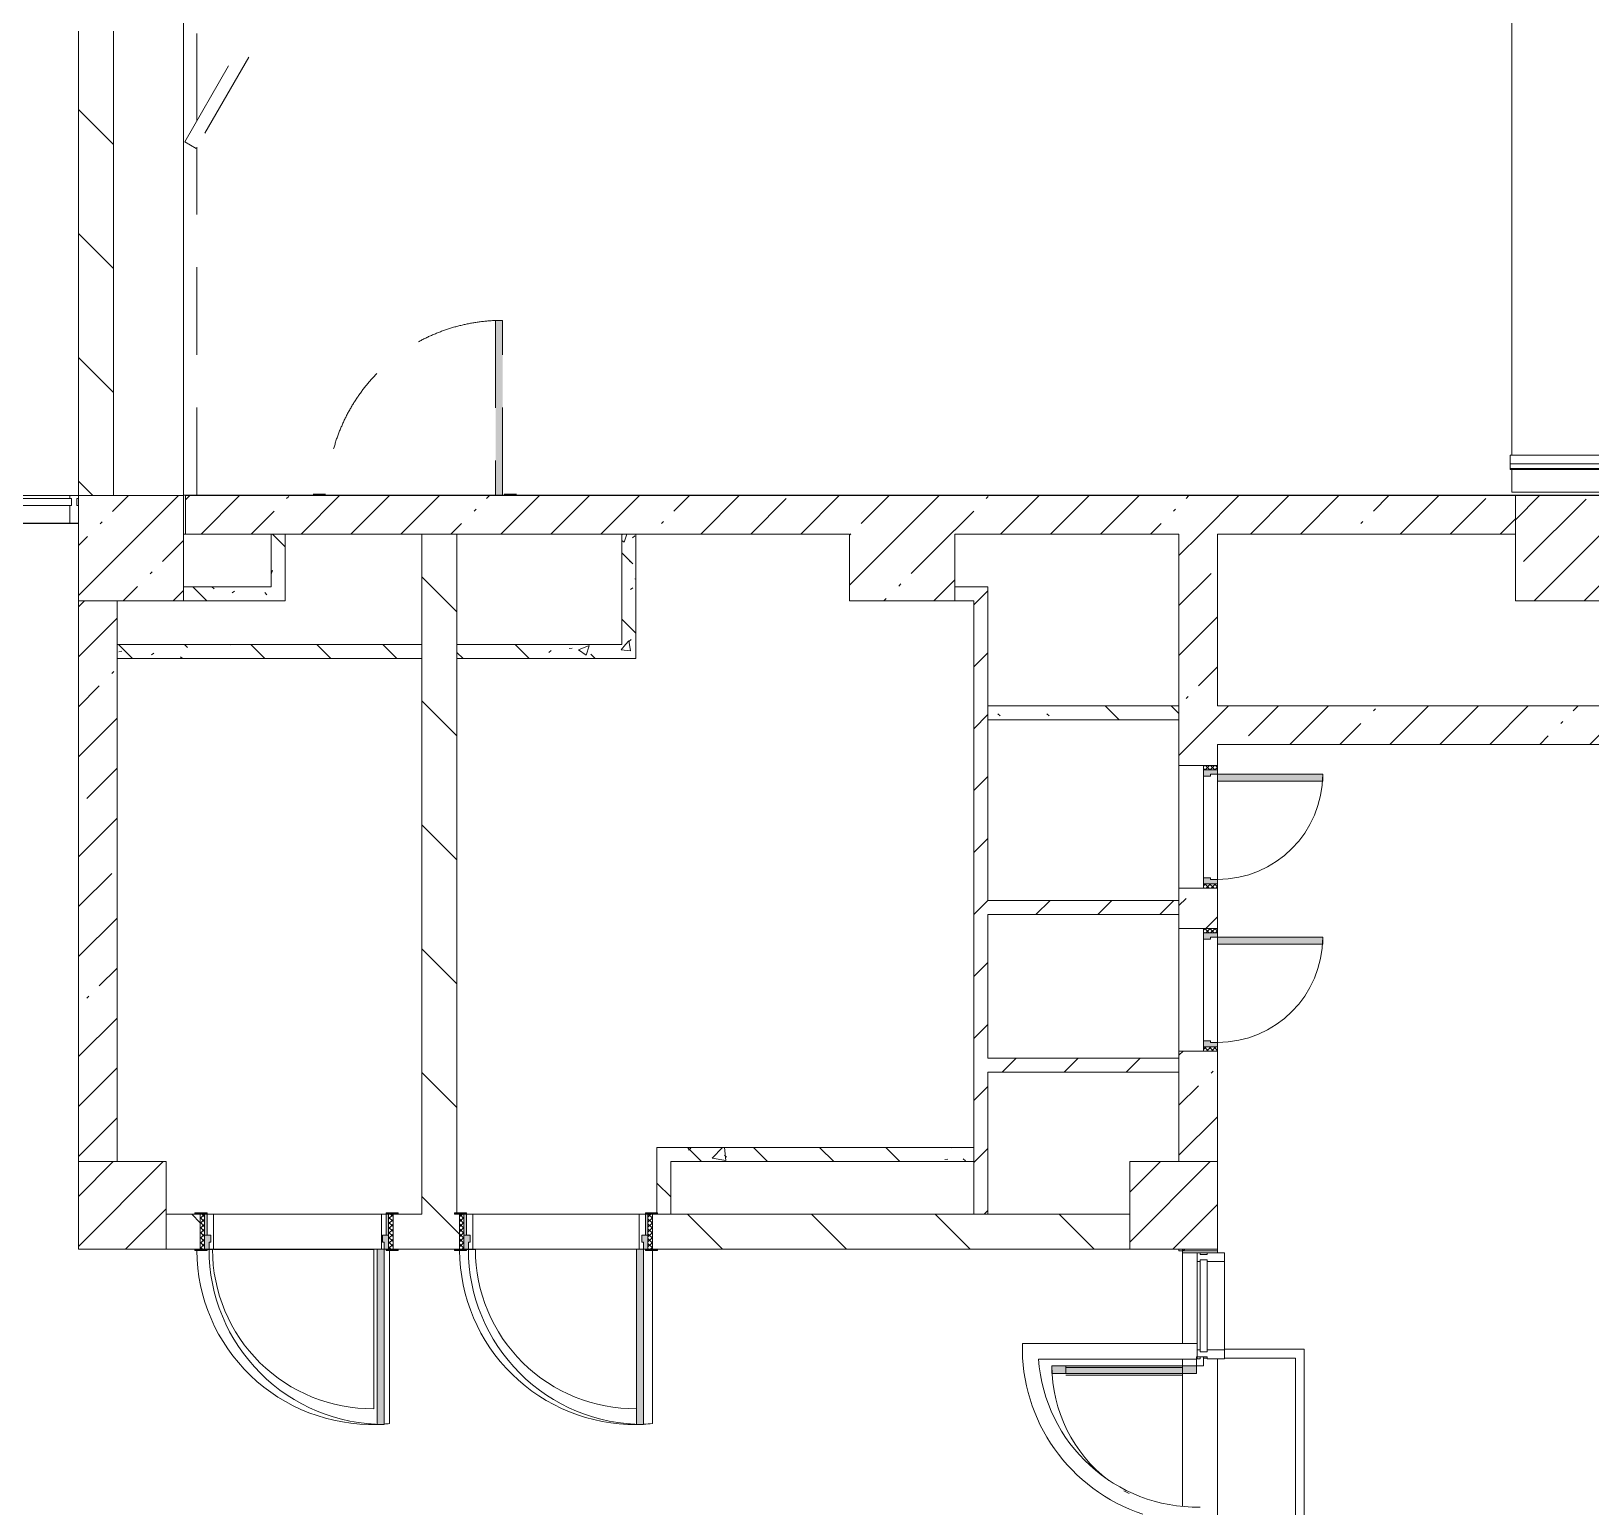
# Model space of a CAD drawing. Header units: millimetres. Extents: x 35363 to 232034, y -8553 to 29000.
# Drawn here: x 118464 to 127364, y 9430 to 17850 of the extents above; entities that cross this region are included whole.
import ezdxf

# ---------------------------------------------------------------- set-up
doc = ezdxf.new("R2010")
doc.units = ezdxf.units.MM
doc.linetypes.add('200_ШТРИХ__ш1_п0_6_', pattern=[800, 500, -300])
for name, color, linetype, lineweight, true_color in [('A-DETL-GENF-2', 7, 'Continuous', 5, 0xe2e2e2), ('A-DETL-GENF-3', 7, 'Continuous', 5, 0xaaaaaa), ('A-DOOR-3', 7, 'Continuous', 5, 0xaaaaaa), ('A-DOOR-4', 7, 'Continuous', 5, 0xe2e2e2), ('A-DOOR-FRAM-4', 7, 'Continuous', 5, 0xe2e2e2), ('A-DOOR-FRAM-5', 7, 'Continuous', 5, 0xaaaaaa), ('A-FLOR-1', 7, 'Continuous', 5, 0xaaaaaa), ('A-WALL-PATT-1', 7, 'Continuous', 5, 0x787878), ('I-WALL-5', 7, 'Continuous', 5, 0x787878)]:
    doc.layers.add(name, color=color, linetype=linetype, lineweight=lineweight, true_color=true_color)
for name, color, linetype, lineweight in [('A-DETL-MBND-1', 7, '200_ШТРИХ__ш1_п0_6_', 9), ('A-GLAZ-CURT-2', 7, 'Continuous', 5), ('A-GLAZ-CWMG-2', 7, 'Continuous', 5), ('A-WALL', 7, 'Continuous', 9), ('A-WALL-2', 7, 'Continuous', 5), ('I-WALL-3', 7, 'Continuous', 5), ('S-COLS-1', 7, 'Continuous', 5), ('S-STRS-3', 7, 'Continuous', 5)]:
    doc.layers.add(name, color=color, linetype=linetype, lineweight=lineweight)
pattern_1 = [(135, (105024.03, 0), (-353.5534, -353.5534), [])]
pattern_2 = [(45, (105024.03, 0), (-285.123, 285.123), []), (45, (105309.15, 0), (-285.123, 285.123), [504.031, -100.806, 16.764, -84.042])]
pattern_3 = [(45, (105024.03, 0), (-176.7767, 176.7767), [])]
pattern_4 = [(135, (105024, 0), (-377.171, -377.171), [533.4, -88.9, 17.78, -88.9]), (135, (105024, 376.94), (-377.171, -377.171), []), (50, (105024.03, 0), (637.645, -55.787), [66.675, -733.425]), (355, (105024, 0), (-123.35, 668.7), [53.34, -586.74]), (100.451, (105077.16, -4.65), (514.299, 612.908), [56.665, -623.315]), (46.184, (105024, 177.8), (948.776, -147.15), [100.012, -1100.137]), (96.636, (105103.1, 165.5), (830.91, 865.997), [84.998, -934.973]), (351.184, (105024, 177.8), (830.918, 865.99), [80.01, -880.11]), (21, (105112.93, 133.35), (530.651, -357.928), [66.675, -733.425]), (326, (105112.9, 133.35), (216.308, 644.658), [53.34, -586.74]), (71.451, (105157.15, 103.5), (746.96, 286.724), [56.665, -623.315]), (37.5, (105024.03, 0), (10.8105, 295.9426), [16.764, -562.864, 16.764, -578.866, -588.962]), (37.5, (105024.03, 0), (10.8105, 295.9426), [-1175.258, 16.764, -572.198]), (7.5, (105024.03, 0), (233.869, 350.6318), [16.764, -322.834, 16.764, -549.529, -224.472]), (7.5, (105024.03, 0), (233.869, 350.6318), [-905.891, 16.764, -207.708]), (327.5, (104825.78, 0), (474.5678, -20.0513), [16.764, -205.486, 16.764, -676.656, -920.115]), (327.5, (104825.78, 0), (474.5678, -20.0513), [-915.67, 16.764, -903.351]), (317.5, (104736.9, 0), (518.452, 88.9934), [16.764, -272.161, 16.764, -443.738, -653.415]), (317.5, (104736.9, 0), (518.452, 88.9934), [-749.427, 16.764, -636.651])]

# ---------------------------------------------------------------- blocks, each defined once
blk = doc.blocks.new('BSC_Колонна _Прямоугольная - 600х600-V68-2_6_2_птичка')
at = {"layer": 'S-COLS-1'}
h = blk.add_hatch(dxfattribs=at)
h.set_pattern_fill('FP_84', color=256, style=0, pattern_type=2)
h.set_pattern_definition([(45, (-14010, -14900), (-285.123, 285.123), []), (45, (-13724.88, -14900), (-285.123, 285.123), [504.031, -100.806, 16.764, -84.042])])
h.paths.add_polyline_path([(-300, -300), (300, -300), (300, 300), (-300, 300)])
for p, q in [((300, 300), (-300, 300)), ((-300, 300), (-300, -300)), ((300, -300), (300, 300)), ((-300, -300), (300, -300))]:
    blk.add_line(p, q, dxfattribs=at)
blk = doc.blocks.new('110_Дверь_СКБ_1Ст_Внутренняя1 - Д-4 1100x2100h_су мгн-32375332-2_6_2_птичка')
at = {"layer": 'A-DOOR-3'}
h = blk.add_hatch(dxfattribs=at)
h.set_pattern_fill('FP_40', color=256, style=0, pattern_type=2)
h.set_pattern_definition([(135, (1751.41, 164.685), (-14.14214, -14.14214), []), (225, (1751.41, 164.685), (14.14214, -14.14214), [])])
h.paths.add_polyline_path([(562.5, 100), (537.5, 100), (537.5, -100), (562.5, -100)])
at = {"layer": 'A-DOOR-4'}
h = blk.add_hatch(color=256, dxfattribs=at)
h.paths.add_polyline_path([(512.5, 100), (512.5, 60), (502.5, 60), (502.5, 20), (537.5, 20), (537.5, 100)])
h.paths.add_polyline_path([(-487.5, 100), (-512.5, 100), (-512.5, 20), (-477.5, 20), (-477.5, 60), (-487.5, 60)])
at = {"layer": 'A-DOOR-FRAM-4'}
for points in [[(-487.5, 1100), (-487.5, 100), (-447.5, 100), (-447.5, 1100)], [(-567.5, 108), (-567.5, 100), (-497.5, 100), (-497.5, 108)], [(592.5, 108), (522.5, 108), (522.5, 100), (592.5, 100)], [(-497.5, 20), (-512.5, 20), (-512.5, -100), (-497.5, -100)], [(537.5, 20), (522.5, 20), (522.5, -100), (537.5, -100)], [(-567.5, -100), (-567.5, -108), (-497.5, -108), (-497.5, -100)], [(592.5, -100), (522.5, -100), (522.5, -108), (592.5, -108)]]:
    blk.add_hatch(color=256, dxfattribs=at).paths.add_polyline_path(points)
at = {"layer": 'A-DOOR-FRAM-5'}
h = blk.add_hatch(dxfattribs=at)
h.set_pattern_fill('FP_41', color=256, style=0, pattern_type=2)
h.set_pattern_definition([(45, (-371.384, 164.685), (-14.1421, 14.1421), []), (135, (-371.384, 164.685), (-14.1421, -14.1421), [])])
h.paths.add_polyline_path([(-512.5, 100), (-537.5, 100), (-537.5, -100), (-512.5, -100)])
at = {"layer": 'A-DOOR-3'}
for p, q in [((-487.5, 1100), (-487.5, 100)), ((-447.5, 1100), (-487.5, 1100)), ((-447.5, 100), (-447.5, 1100)), ((-487.5, 100), (-447.5, 100))]:
    blk.add_line(p, q, dxfattribs=at)
blk.add_arc((-487.5, 100), 1000, 360, 90, dxfattribs=at)
at = {"layer": 'A-DOOR-FRAM-5'}
for p, q in [((-497.5, 108), (-567.5, 108)), ((-567.5, 108), (-567.5, 100)), ((-567.5, 100), (-497.5, 100)), ((-512.5, 100), (-537.5, 100)), ((-537.5, 100), (-537.5, -100)), ((-487.5, 100), (-512.5, 100)), ((-512.5, 100), (-512.5, 20)), ((-512.5, -100), (-512.5, 100)), ((-497.5, 100), (-512.5, 100)), ((-512.5, 100), (-512.5, 99)), ((-512.5, 99), (-497.5, 99)), ((-497.5, 100), (-497.5, 108)), ((-497.5, 99), (-497.5, 100)), ((-487.5, 60), (-487.5, 100)), ((512.5, 100), (512.5, 60)), ((537.5, 100), (512.5, 100)), ((592.5, 108), (522.5, 108)), ((522.5, 108), (522.5, 100)), ((537.5, 100), (522.5, 100)), ((522.5, 100), (522.5, 99)), ((522.5, 100), (592.5, 100)), ((522.5, 99), (537.5, 99)), ((537.5, 20), (537.5, 100)), ((562.5, 100), (537.5, 100)), ((537.5, 100), (537.5, -100)), ((537.5, 99), (537.5, 100)), ((562.5, -100), (562.5, 100)), ((592.5, 100), (592.5, 108)), ((-512.5, 20), (-477.5, 20)), ((-497.5, 20), (-512.5, 20)), ((-512.5, 20), (-512.5, -100)), ((-497.5, -100), (-497.5, 20)), ((-477.5, 60), (-487.5, 60)), ((-477.5, 20), (-477.5, 60)), ((512.5, 60), (502.5, 60)), ((502.5, 60), (502.5, 20)), ((502.5, 20), (537.5, 20)), ((537.5, 20), (522.5, 20)), ((522.5, 20), (522.5, -100)), ((537.5, -100), (537.5, 20)), ((-497.5, -100), (-567.5, -100)), ((-567.5, -100), (-567.5, -108)), ((-567.5, -108), (-497.5, -108)), ((-537.5, -100), (-512.5, -100)), ((-512.5, -100), (-497.5, -100)), ((-497.5, -108), (-497.5, -100)), ((522.5, -100), (537.5, -100)), ((592.5, -100), (522.5, -100)), ((522.5, -100), (522.5, -108)), ((522.5, -108), (592.5, -108)), ((537.5, -100), (562.5, -100)), ((592.5, -108), (592.5, -100))]:
    blk.add_line(p, q, dxfattribs=at)
blk = doc.blocks.new('110_Дверь_СКБ_1Ст_Внутренняя1 - Д-13 1100x2100h_кладовая-33288301-2_6_2_птичка')
at = {"layer": 'A-DETL-MBND-1'}
for points in [[(512.5, 113.4), (512.5, 1110), (472.5, 1110), (472.5, 113.4)], [(592.5, 113.4), (592.5, 118), (522.5, 113.4)]]:
    blk.add_hatch(color=256, dxfattribs=at).paths.add_polyline_path(points)
for p, q in [((512.5, 1110), (472.5, 1110)), ((472.5, 1110), (472.5, 113.4)), ((512.5, 113.4), (512.5, 1110)), ((-497.5, 118), (-567.5, 118)), ((592.5, 118), (522.5, 118))]:
    blk.add_line(p, q, dxfattribs=at)
blk.add_arc((512.5, 110), 1000, 90, 179.80213, dxfattribs=at)
blk = doc.blocks.new('DOR__перегородка__Прямоугольная - ТП-2_ Вн_ДПГ_9480х4200h_2-23998078-2_6_2_птичка')
at = {"layer": 'A-DETL-MBND-1'}
for p, q in [((3.4, -75), (1987.4, -75)), ((1981.6, -71.7), (2019.1, -6.7)), ((3193.9, -771.8), (1981.6, -71.7)), ((2019.1, -6.7), (3231.5, -706.9)), ((2137.4, -75), (4324.5, -75)), ((3230.4, -706.9), (4442.7, -6.7)), ((4480.3, -71.7), (3267.9, -771.8)), ((4442.7, -6.7), (4480.3, -71.7)), ((4474.5, -75), (4486.7, -75)), ((4480.9, -71.7), (4518.4, -6.7)), ((5693.3, -771.8), (4480.9, -71.7)), ((4518.4, -6.7), (5730.8, -706.9)), ((4636.7, -75), (6823.8, -75)), ((5729.7, -706.9), (6942.1, -6.7)), ((6979.6, -71.7), (5767.3, -771.8)), ((6942.1, -6.7), (6979.6, -71.7)), ((6973.8, -75), (6985, -75)), ((6979.2, -71.7), (7016.7, -6.7)), ((8191.6, -771.8), (6979.2, -71.7)), ((7016.7, -6.7), (8229.1, -706.9)), ((7135, -75), (9323.2, -75)), ((8229.1, -706.9), (9441.4, -6.7)), ((9478.9, -71.7), (8266.6, -771.8)), ((9105.2, -200.9), (9105.2, -75)), ((9180.2, -157.6), (9180.2, -75)), ((9255.2, -114.3), (9255.2, -75)), ((9441.4, -6.7), (9478.9, -71.7)), ((9473.2, -75), (9480, -75)), ((9330.2, -1474.2), (9330.2, -157.6)), ((9405.2, -1474.2), (9405.2, -114.3)), ((9180.2, -1474.2), (9180.2, -244.2)), ((9255.2, -1474.2), (9255.2, -200.9)), ((9105.2, -1474.2), (9105.2, -287.5)), ((9480, -1474.2), (9480, -450)), ((3231.5, -706.9), (3193.9, -771.8)), ((3267.9, -771.8), (3230.4, -706.9)), ((5730.8, -706.9), (5693.3, -771.8)), ((5767.3, -771.8), (5729.7, -706.9)), ((8229.1, -706.9), (8191.6, -771.8)), ((8266.6, -771.8), (8229.1, -706.9)), ((9105.2, -1474.2), (9480, -1474.2))]:
    blk.add_line(p, q, dxfattribs=at)
blk = doc.blocks.new('BSC_Колонна _Прямоугольная - 500х500-V126-2_6_2_птичка')
at = {"layer": 'S-COLS-1'}
h = blk.add_hatch(dxfattribs=at)
h.set_pattern_fill('FP_131', color=256, style=0, pattern_type=2)
h.set_pattern_definition([(45, (-19960, -11150), (-285.123, 285.123), []), (45, (-19674.88, -11150), (-285.123, 285.123), [504.031, -100.806, 16.764, -84.042])])
h.paths.add_polyline_path([(-250, -250), (250, -250), (250, 250), (-250, 250), (-250, 77.5)])
for p, q in [((250, 250), (-250, 250)), ((-250, 250), (-250, -250)), ((250, -250), (250, 250)), ((-250, -250), (250, -250))]:
    blk.add_line(p, q, dxfattribs=at)
blk = doc.blocks.new('110_Дверь_СКБ_1Ст - д-18 _п_ 700x2100h_Технический шкаф ЭОМ и СС-32102833-2_6_2_птичка')
at = {"layer": 'A-DOOR-3'}
h = blk.add_hatch(dxfattribs=at)
h.set_pattern_fill('FP_143', color=256, style=0, pattern_type=2)
h.set_pattern_definition([(135, (1951.41, 174.685), (-14.14214, -14.14214), []), (225, (1951.41, 174.685), (14.14214, -14.14214), [])])
h.paths.add_polyline_path([(362.5, 110), (337.5, 110), (337.5, 30), (362.5, 30)])
at = {"layer": 'A-DOOR-4'}
h = blk.add_hatch(color=256, dxfattribs=at)
h.paths.add_polyline_path([(337.5, 110), (312.5, 110), (312.5, 70), (302.5, 70), (302.5, 30), (337.5, 30)])
h.paths.add_polyline_path([(-277.5, 70), (-287.5, 70), (-287.5, 110), (-312.5, 110), (-312.5, 30), (-277.5, 30)])
at = {"layer": 'A-DOOR-FRAM-4'}
blk.add_hatch(color=256, dxfattribs=at).paths.add_polyline_path([(-247.5, 710), (-287.5, 710), (-287.5, 110), (-247.5, 110), (-247.5, 430.6)])
at = {"layer": 'A-DOOR-FRAM-5'}
h = blk.add_hatch(dxfattribs=at)
h.set_pattern_fill('FP_144', color=256, style=0, pattern_type=2)
h.set_pattern_definition([(45, (-171.384, 174.685), (-14.1421, 14.1421), []), (135, (-171.384, 174.685), (-14.1421, -14.1421), [])])
h.paths.add_polyline_path([(-312.5, 110), (-337.5, 110), (-337.5, 30), (-312.5, 30)])
at = {"layer": 'A-DOOR-3'}
for p, q in [((-287.5, 710), (-287.5, 110)), ((-247.5, 710), (-287.5, 710)), ((-247.5, 110), (-247.5, 710)), ((-287.5, 110), (-247.5, 110))]:
    blk.add_line(p, q, dxfattribs=at)
blk.add_arc((-287.5, 110), 600, 360, 90, dxfattribs=at)
at = {"layer": 'A-DOOR-FRAM-5'}
for p, q in [((-312.5, 110), (-337.5, 110)), ((-337.5, 110), (-337.5, 30)), ((-287.5, 110), (-312.5, 110)), ((-312.5, 110), (-312.5, 30)), ((-312.5, 30), (-312.5, 110)), ((-287.5, 70), (-287.5, 110)), ((-247.5, 110), (312.5, 110)), ((312.5, 110), (312.5, 70)), ((337.5, 110), (312.5, 110)), ((337.5, 30), (337.5, 110)), ((362.5, 110), (337.5, 110)), ((337.5, 110), (337.5, 30)), ((362.5, 30), (362.5, 110)), ((-337.5, 30), (-312.5, 30)), ((-312.5, 30), (-277.5, 30)), ((-277.5, 70), (-287.5, 70)), ((-277.5, 30), (-277.5, 70)), ((302.5, 30), (-277.5, 30)), ((312.5, 70), (302.5, 70)), ((302.5, 70), (302.5, 30)), ((302.5, 30), (337.5, 30)), ((337.5, 30), (362.5, 30))]:
    blk.add_line(p, q, dxfattribs=at)
blk = doc.blocks.new('BSC_Колонна _Прямоугольная - 500х500-V153-2_6_2_птичка')
at = {"layer": 'S-COLS-1'}
h = blk.add_hatch(dxfattribs=at)
h.set_pattern_fill('FP_154', color=256, style=0, pattern_type=2)
h.set_pattern_definition([(45, (-13960, -11150), (-285.123, 285.123), []), (45, (-13674.88, -11150), (-285.123, 285.123), [504.031, -100.806, 16.764, -84.042])])
h.paths.add_polyline_path([(-250, -250), (250, -250), (250, 250), (-250, 250)])
for p, q in [((250, 250), (-250, 250)), ((-250, 250), (-250, -250)), ((250, -250), (250, 250)), ((-250, -250), (250, -250))]:
    blk.add_line(p, q, dxfattribs=at)
blk = doc.blocks.new('BSC_Колонна _Прямоугольная - 600х600-V157-2_6_2_птичка')
at = {"layer": 'S-COLS-1'}
h = blk.add_hatch(dxfattribs=at)
h.set_pattern_fill('FP_157', color=256, style=0, pattern_type=2)
h.set_pattern_definition([(45, (-22210, -14900), (-285.123, 285.123), []), (45, (-21924.88, -14900), (-285.123, 285.123), [504.031, -100.806, 16.764, -84.042])])
h.paths.add_polyline_path([(-300, -300), (300, -300), (300, 300), (-300, 300)])
for p, q in [((300, 300), (-300, 300)), ((-300, 300), (-300, -300)), ((300, -300), (300, 300)), ((-300, -300), (300, -300))]:
    blk.add_line(p, q, dxfattribs=at)
blk = doc.blocks.new('Прямоугольный импост - Импост структурный с накладкой - 160мм-23997896-2_6_2_птичка')
at = {"layer": 'A-GLAZ-CWMG-2'}
for p, q in [((-50, 40), (-50, 140)), ((-50, 140), (-0.3, 140)), ((-40, 40), (-50, 40)), ((-50, -17), (-50, 0)), ((-50, 0), (-40, 0)), ((-40, 0), (-40, 40)), ((-10, 40), (-10, 0)), ((-0.3, 40), (-10, 40)), ((-10, 0), (-0.3, 0)), ((-0.3, -17), (-50, -17))]:
    blk.add_line(p, q, dxfattribs=at)
blk = doc.blocks.new('Системная панель - Стекло - 40мм-23997898-2_6_2_птичка')
at = {"layer": 'A-GLAZ-CURT-2'}
h = blk.add_hatch(dxfattribs=at)
h.set_pattern_fill('FP_179', color=256, style=0, pattern_type=2)
h.set_pattern_definition([(45, (-13750.1, -14683), (-1414.21, 1414.21), [1000, -3000]), (45, (-14750.1, -15183), (-1414.21, 1414.21), [3000, -1000]), (45, (-12750.1, -15683), (-1414.21, 1414.21), [1000, -3000])])
h.paths.add_polyline_path([(420.1, -40), (420.1, 0), (-420.1, 0), (-420.1, -40), (-8.4, -40)])
for p, q in [((420.1, 0), (-420.1, 0)), ((-420.1, 0), (-420.1, -40)), ((-420.1, -40), (420.1, -40)), ((420.1, -40), (420.1, 0))]:
    blk.add_line(p, q, dxfattribs=at)
blk = doc.blocks.new('Прямоугольный импост - Импост структурный с накладкой - 160мм-23771920-2_6_2_птичка')
at = {"layer": 'A-GLAZ-CWMG-2'}
for p, q in [((13660.3, 15200), (12840, 15200)), ((13660.3, 15043), (12840, 15043))]:
    blk.add_line(p, q, dxfattribs=at)
blk = doc.blocks.new('Системная панель - Стекло - 40мм-32387041-2_6_2_птичка')
at = {"layer": 'A-GLAZ-CURT-2'}
h = blk.add_hatch(dxfattribs=at)
h.set_pattern_fill('FP_186', color=256, style=0, pattern_type=2)
h.set_pattern_definition([(135, (10077.7, -20610), (-1414.21, -1414.21), [1000, -3000]), (135, (10577.7, -21610), (-1414.21, -1414.21), [3000, -1000]), (135, (11077.7, -19610), (-1414.21, -1414.21), [1000, -3000])])
h.paths.add_polyline_path([(262.3, 40), (-262.3, 40), (-262.3, 0), (262.3, 0)])
for p, q in [((262.3, 40), (-262.3, 40)), ((-262.3, 40), (-262.3, 0)), ((-262.3, 0), (262.3, 0)), ((262.3, 0), (262.3, 40))]:
    blk.add_line(p, q, dxfattribs=at)
blk = doc.blocks.new('Прямоугольный импост - Импост структурный с накладкой - 160мм Темный-30755591-2_6_2_птичка')
at = {"layer": 'A-GLAZ-CWMG-2'}
for p, q in [((-25, 0), (-25, 17)), ((-25, 17), (25, 17)), ((-15, 0), (-25, 0)), ((-15, -40), (-15, 0)), ((25, 0), (15, 0)), ((15, 0), (15, -40)), ((25, 17), (25, 0)), ((-25, -140), (-25, -40)), ((-25, -40), (-15, -40)), ((15, -40), (25, -40)), ((25, -40), (25, -140)), ((25, -140), (-25, -140))]:
    blk.add_line(p, q, dxfattribs=at)
blk = doc.blocks.new('Прямоугольный импост - Импост структурный с накладкой - 160мм Темный-30755595-2_6_2_птичка')
at = {"layer": 'A-GLAZ-CWMG-2'}
for p, q in [((0, 17), (-50, 17)), ((-50, 17), (-50, 0)), ((-50, 0), (-40, 0)), ((-40, 0), (-40, -40)), ((-10, -40), (-10, 0)), ((-10, 0), (0, 0)), ((0, 0), (0, 17)), ((-40, -40), (-50, -40)), ((-50, -40), (-50, -140)), ((0, -40), (-10, -40)), ((0, -140), (0, -40)), ((-50, -140), (0, -140))]:
    blk.add_line(p, q, dxfattribs=at)
blk = doc.blocks.new('Дверь_Витражная_остекление_ - ВВ-16 остекление-32390142-2_6_2_птичка')
at = {"layer": 'A-DETL-GENF-2'}
for points in [[(-787.5, -20), (-832.5, -20), (-832.5, -845), (-787.5, -845), (-787.5, -56)], [(849.9, -860), (849.9, -20), (837.5, -20), (837.5, -860)]]:
    blk.add_hatch(color=256, dxfattribs=at).paths.add_polyline_path(points)
at = {"layer": 'A-DETL-GENF-3'}
for p, q in [((-787.5, -20), (-832.5, -20)), ((-832.5, -845), (-832.5, -20)), ((-787.5, -20), (-832.5, -20)), ((-832.5, -20), (-832.5, -845)), ((-787.5, -845), (-787.5, -20)), ((-787.5, -845), (-787.5, -20)), ((837.5, -860), (837.5, -20)), ((837.5, -20), (837.5, -860)), ((-832.5, -100), (-787.5, -100)), ((-822.5, -765), (-822.5, -100)), ((-778.5, -765), (-778.5, -100)), ((828.5, -780), (828.5, -100)), ((849.9, -100), (837.5, -100)), ((-832.5, -765), (-787.5, -765)), ((849.9, -780), (837.5, -780)), ((-832.5, -845), (-787.5, -845)), ((-832.5, -845), (-787.5, -845)), ((849.9, -860), (837.5, -860)), ((837.5, -860), (849.9, -860))]:
    blk.add_line(p, q, dxfattribs=at)
at = {"layer": 'A-DOOR-3'}
for p, q in [((-882.5, 20), (-832.5, 20)), ((-882.5, -20), (-882.5, 20)), ((-832.5, 20), (-832.5, -20)), ((832.5, 20), (882.5, 20)), ((832.5, -20), (832.5, 20)), ((882.5, 20), (882.5, -20)), ((-832.5, -20), (-882.5, -20)), ((-832.5, -845), (-832.5, -20)), ((832.5, -860), (832.5, -20)), ((882.5, -20), (832.5, -20))]:
    blk.add_line(p, q, dxfattribs=at)
for centre, radius, start, end in [((-832.5, -20), 825, 329.80944, 332.20433), ((-832.5, -20), 825, 270, 322.60785), ((832.5, -20), 840, 230.33856, 232.99265), ((832.5, -20), 840, 234.0758, 270)]:
    blk.add_arc(centre, radius, start, end, dxfattribs=at)
blk = doc.blocks.new('Прямоугольный импост - Импост структурный с накладкой - 160мм Темный-32387142-2_6_2_птичка')
at = {"layer": 'A-GLAZ-CWMG-2'}
for p, q in [((20093, 10325.4), (20093, 10830)), ((20250, 10325.4), (20250, 10830))]:
    blk.add_line(p, q, dxfattribs=at)
blk = doc.blocks.new('Перекрытия 2 - Перекрытия 4-32990152-2_6_2_птичка')
at = {"layer": 'S-STRS-3'}
for p, q in [((21910, 19180), (22510, 19180)), ((21910, 19180), (21910, 15410.8)), ((22810, 19180), (23410, 19180)), ((22810, 15410.8), (22810, 19180)), ((23710, 19180), (24310, 19180)), ((23710, 15410.8), (23710, 19180)), ((24610, 19180), (25210, 19180)), ((24610, 15410.8), (24610, 19180)), ((25510, 19180), (26110, 19180)), ((25510, 15410.8), (25510, 19180)), ((26410, 19180), (27010, 19180)), ((26410, 15410.8), (26410, 19180)), ((27310, 19180), (27910, 19180)), ((27310, 15410.8), (27310, 19180)), ((28210, 19180), (28810, 19180)), ((28210, 15410.8), (28210, 19180)), ((29110, 19180), (29710, 19180)), ((29110, 15410.8), (29110, 19180)), ((30010, 19180), (30610, 19180)), ((30010, 15410.8), (30010, 19180)), ((30610, 18430), (30610, 19180)), ((30610, 15410.8), (30610, 17830)), ((21910, 15330), (21910, 15200)), ((22810, 15200), (22810, 15330)), ((23710, 15200), (23710, 15330)), ((24610, 15200), (24610, 15330)), ((25510, 15200), (25510, 15330)), ((26410, 15200), (26410, 15330)), ((27310, 15200), (27310, 15330)), ((28210, 15200), (28210, 15330)), ((29110, 15200), (29110, 15330)), ((30010, 15200), (30010, 15330)), ((30610, 15200), (30610, 15330)), ((22810, 15200), (21910, 15200)), ((23710, 15200), (22810, 15200)), ((24610, 15200), (23710, 15200)), ((25510, 15200), (24610, 15200)), ((26410, 15200), (25510, 15200)), ((27310, 15200), (26410, 15200)), ((28210, 15200), (27310, 15200)), ((29110, 15200), (28210, 15200)), ((30010, 15200), (29110, 15200)), ((30610, 15200), (30010, 15200))]:
    blk.add_line(p, q, dxfattribs=at)
blk = doc.blocks.new('Стены наклон_ амфитеатр - Стены наклон_ амфитеатр-32992696-2_6_2_птичка')
at = {"layer": 'A-WALL-PATT-1'}
h = blk.add_hatch(dxfattribs=at)
h.set_pattern_fill('FP_189', color=256, style=0, pattern_type=2)
h.set_pattern_definition([(0, (26444.5, 15393.4), (0, 246.1), []), (90, (26444.5, 15393.4), (-1300, 8e-14), [])])
h.paths.add_polyline_path([(30993.5, 15353.9), (31010, 15353.9), (31010, 15380.7), (21879, 15380.7), (21879, 15353.9), (29641.6, 15353.9)])
at = {"layer": 'A-WALL-2'}
for p, q in [((31041, 15430.8), (21879, 15430.8)), ((21879, 15430.8), (21879, 15380.7)), ((21879, 15380.7), (31010, 15380.7)), ((21879, 15353.9), (21879, 15380.7)), ((21879, 15350), (21879, 15353.9)), ((31010, 15353.9), (21879, 15353.9)), ((31010, 15350), (21879, 15350))]:
    blk.add_line(p, q, dxfattribs=at)

msp = doc.modelspace()

# ---------------------------------------------------------------- hatches: boundary and pattern name
at = {"layer": 'I-WALL-3'}
h = msp.add_hatch(dxfattribs=at)
h.set_pattern_fill('FP_94', color=256, style=0, pattern_type=2)
h.set_pattern_definition(pattern_1)
h.paths.add_polyline_path([(118734.3, 15200), (118934.3, 15200), (118934.3, 17850), (118734.3, 17850), (118734.3, 15340.3)])
h.paths.add_polyline_path([(118734.3, 18450), (118934.3, 18450), (118934.3, 21600), (118734.3, 21600), (118734.3, 20040.7)])
h.paths.add_polyline_path([(118734.3, 22200), (118934.3, 22200), (118934.3, 26300), (118734.3, 26300), (118734.3, 24741)])
h = msp.add_hatch(dxfattribs=at)
h.set_pattern_fill('FP_91', color=256, style=0, pattern_type=2)
h.set_pattern_definition(pattern_2)
h.paths.add_polyline_path([(135634, 14980), (135814, 14980), (135814, 15200), (135634, 15196.3)])
h.paths.add_polyline_path([(134665.6, 14980), (135034, 14980), (135034, 15200), (131434, 15200), (131434, 14980)])
h.paths.add_polyline_path([(120894, 14980), (123134.3, 14980), (123134.3, 15200), (119344, 15200), (119344, 14980), (120694, 14980)])
h.paths.add_polyline_path([(127534, 14980), (130834, 14980), (130834, 15200), (127534, 15200), (127534, 15027.8)])
h.paths.add_polyline_path([(125234, 14980), (126934, 14980), (126934, 15200), (123734.3, 15200), (123734.3, 14980), (125014, 14980)])
h = msp.add_hatch(dxfattribs=at)
h.set_pattern_fill('FP_94', color=256, style=0, pattern_type=2)
h.set_pattern_definition(pattern_1)
h.paths.add_polyline_path([(120694, 11100), (120879, 11100), (120879, 11108), (120894, 11108), (120894, 14980), (120694, 14980), (120694, 11815)])
h = msp.add_hatch(dxfattribs=at)
h.set_pattern_fill('FP_91', color=256, style=0, pattern_type=2)
h.set_pattern_definition(pattern_2)
h.paths.add_polyline_path([(125014, 10890), (125234, 10890), (125234, 10900), (125014, 10900)])
h.paths.add_polyline_path([(125125.1, 11400), (125234, 11400), (125234, 12030), (125014, 12030), (125014, 11400)])
h.paths.add_polyline_path([(125014, 12730), (125234, 12730), (125234, 12960), (125014, 12960), (125014, 12810)])
h.paths.add_polyline_path([(125014, 13660), (125234, 13660), (125234, 14980), (125014, 14980), (125014, 13920)])
h = msp.add_hatch(dxfattribs=at)
h.set_pattern_fill('FP_91', color=256, style=0, pattern_type=2)
h.set_pattern_definition(pattern_2)
h.paths.add_polyline_path([(118954, 11400), (118954, 14600), (118734, 14600), (118734.2, 11400)])
h = msp.add_hatch(dxfattribs=at)
h.set_pattern_fill('FP_95', color=256, style=0, pattern_type=2)
h.set_pattern_definition(pattern_3)
h.paths.add_polyline_path([(123844, 14600), (123924, 14600), (123924, 14680), (123734.3, 14680), (123734.3, 14600)])
h = msp.add_hatch(dxfattribs=at)
h.set_pattern_fill('FP_95', color=256, style=0, pattern_type=2)
h.set_pattern_definition(pattern_3)
h.paths.add_polyline_path([(123924, 11100), (123924, 14600), (123844, 14600), (123844, 11100)])
h = msp.add_hatch(dxfattribs=at)
h.set_pattern_fill('FP_91', color=256, style=0, pattern_type=2)
h.set_pattern_definition(pattern_2)
h.paths.add_polyline_path([(134665.6, 13780), (135814, 13780), (135814, 14000), (125234, 14000), (125234, 13780), (131021.2, 13780)])
h = msp.add_hatch(dxfattribs=at)
h.set_pattern_fill('FP_95', color=256, style=0, pattern_type=2)
h.set_pattern_definition(pattern_3)
h.paths.add_polyline_path([(125014, 12810), (125014, 12890), (123924, 12890), (123924, 12810), (124643.5, 12810)])
h = msp.add_hatch(dxfattribs=at)
h.set_pattern_fill('FP_95', color=256, style=0, pattern_type=2)
h.set_pattern_definition(pattern_3)
h.paths.add_polyline_path([(125014, 11910), (125014, 11990), (123924, 11990), (123924, 11910), (124643.5, 11910)])
h = msp.add_hatch(dxfattribs=at)
h.set_pattern_fill('FP_94', color=256, style=0, pattern_type=2)
h.set_pattern_definition(pattern_1)
h.paths.add_polyline_path([(124734, 10900), (124734, 11100), (122009, 11100), (122009, 10900), (124643.5, 10900)])
h.paths.add_polyline_path([(119429, 10900), (119429, 11100), (119234, 11100), (119234, 10900), (119399, 10900)])
h.paths.add_polyline_path([(120559, 10900), (120909, 10900), (120909, 11100), (120529, 11100), (120529, 10900)])
at = {"layer": 'I-WALL-5'}
h = msp.add_hatch(dxfattribs=at)
h.set_pattern_fill('FP_100', color=256, style=0, pattern_type=2)
h.set_pattern_definition(pattern_4)
h.paths.add_polyline_path([(119914, 14680), (119914, 14980), (119834, 14980), (119834, 14680)])
h = msp.add_hatch(dxfattribs=at)
h.set_pattern_fill('FP_100', color=256, style=0, pattern_type=2)
h.set_pattern_definition(pattern_4)
h.paths.add_polyline_path([(121834, 14350), (121914, 14350), (121910.2, 14980), (121834, 14980)])
h = msp.add_hatch(dxfattribs=at)
h.set_pattern_fill('FP_100', color=256, style=0, pattern_type=2)
h.set_pattern_definition(pattern_4)
h.paths.add_polyline_path([(119334, 14600), (119914, 14600), (119914, 14680), (119334, 14680)])
h = msp.add_hatch(dxfattribs=at)
h.set_pattern_fill('FP_100', color=256, style=0, pattern_type=2)
h.set_pattern_definition(pattern_4)
h.paths.add_polyline_path([(120694, 14270), (120694, 14350), (118954, 14350), (118954, 14270), (120088, 14270)])
h = msp.add_hatch(dxfattribs=at)
h.set_pattern_fill('FP_100', color=256, style=0, pattern_type=2)
h.set_pattern_definition(pattern_4)
h.paths.add_polyline_path([(121914, 14270), (121910.2, 14350), (120894, 14350), (120894, 14270), (121910.2, 14270)])
h = msp.add_hatch(dxfattribs=at)
h.set_pattern_fill('FP_100', color=256, style=0, pattern_type=2)
h.set_pattern_definition(pattern_4)
h.paths.add_polyline_path([(125014, 13920), (125014, 14000), (123924, 14000), (123924, 13920)])
h = msp.add_hatch(dxfattribs=at)
h.set_pattern_fill('FP_100', color=256, style=0, pattern_type=2)
h.set_pattern_definition(pattern_4)
h.paths.add_polyline_path([(122114, 11100), (122114, 11480), (122034, 11480), (122039, 11100)])
h = msp.add_hatch(dxfattribs=at)
h.set_pattern_fill('FP_100', color=256, style=0, pattern_type=2)
h.set_pattern_definition(pattern_4)
h.paths.add_polyline_path([(123844, 11400), (123844, 11480), (122114, 11480), (122114, 11400), (123732.4, 11400)])
at = {"layer": 'S-COLS-1'}
h = msp.add_hatch(dxfattribs=at)
h.set_pattern_fill('FP_91', color=256, style=0, pattern_type=2)
h.set_pattern_definition(pattern_2)
h.paths.add_polyline_path([(123734.3, 14600), (123732.4, 15200), (123134.3, 15200), (123134.3, 14600), (123732.4, 14600)])

# ---------------------------------------------------------------- linework, layer by layer
at = {"layer": 'A-FLOR-1'}
for p, q in [((119334.3, 15200), (119334.3, 24680)), ((135634, 15203.4), (119334.1, 15203.4)), ((118734, 15040), (111794, 15040)), ((119344, 14980), (119334, 14980)), ((119469, 11100), (119504, 11100)), ((119504, 11100), (119504, 10897.8)), ((120464, 10900), (120464, 11100)), ((120464, 11100), (120489, 11100)), ((120949, 11100), (120984, 11100)), ((120984, 11100), (120984, 10900)), ((121934, 10900), (121934, 11100)), ((121934, 11100), (121969, 11100)), ((119499, 10899), (119469, 10899)), ((119504, 10897.8), (120419, 10897.8)), ((120439, 10900), (120419, 10900)), ((120419, 10900), (120419, 9990.1)), ((120509, 9905), (120509, 10892)), ((120999, 10899), (120949, 10899)), ((120984, 10900), (121919, 10900)), ((122009, 9905), (122009, 10892)), ((125117, 10363), (124120.3, 10363)), ((125729, 10328.9), (125274, 10328.9)), ((125729, 8497.4), (125729, 10328.9)), ((124212.3, 10273), (125114, 10273)), ((125154, 10278.9), (125174, 10278.9)), ((125274, 10278.9), (125679, 10278.9)), ((125679, 10278.9), (125679, 8547.4))]:
    msp.add_line(p, q, dxfattribs=at)
for centre, radius, start, end in [((120409, 10900), 1000, 180.45922, 271.72242), ((120409, 10900), 910, 180.06296, 270.62964), ((121909, 10900), 1000, 180.45922, 270.57477), ((121909, 10900), 910, 180.06296, 270.62964), ((125120, 10338), 1000, 178.56746, 251.86052), ((125120, 10338), 910, 184.09604, 270.88287), ((120409, 10900), 1000, 274.01771, 275.73917), ((121909, 10900), 1000, 272.87006, 275.73917)]:
    msp.add_arc(centre, radius, start, end, dxfattribs=at)
at = {"layer": 'A-WALL'}
for p, q in [((119914, 14980), (119834, 14980)), ((120894, 14980), (120694, 14980)), ((121914, 14980), (121834, 14980)), ((118954, 14350), (118954, 14270)), ((120694, 14270), (120694, 14350)), ((120894, 14350), (120894, 14270)), ((123924, 14000), (123924, 13920)), ((125014, 13920), (125014, 14000)), ((125014, 12810), (125014, 12890)), ((125014, 11910), (125014, 11990)), ((123844, 11400), (123844, 11480)), ((122039, 11100), (122114, 11100)), ((123844, 11100), (123924, 11100)), ((125234, 10890), (125234, 10900))]:
    msp.add_line(p, q, dxfattribs=at)
at = {"layer": 'I-WALL-3'}
for p, q in [((118734.3, 17850), (118734.3, 15200)), ((118934.3, 15200), (118934.3, 17850)), ((123134.3, 15200), (119344, 15200)), ((119344, 15200), (119344, 14980)), ((126934, 15200), (123734.3, 15200)), ((119344, 14980), (119834, 14980)), ((119834, 14980), (119834, 14680)), ((119914, 14980), (120694, 14980)), ((119914, 14600), (119914, 14980)), ((120694, 14980), (120694, 14350)), ((120894, 14350), (120894, 14980)), ((120894, 14980), (121834, 14980)), ((121834, 14980), (121834, 14350)), ((121914, 14980), (123134.3, 14980)), ((121914, 14270), (121914, 14980)), ((123734.3, 14980), (125014, 14980)), ((125014, 14980), (125014, 14000)), ((125234, 14980), (126934, 14980)), ((125234, 14000), (125234, 14980)), ((118734, 14600), (118734, 11400)), ((118954, 14350), (118954, 14600)), ((119834, 14680), (119334, 14680)), ((119334, 14600), (119914, 14600)), ((123924, 14680), (123734.3, 14680)), ((123734.3, 14680), (123734.3, 14600)), ((123734.3, 14600), (123844, 14600)), ((123844, 14600), (123844, 11480)), ((123924, 14000), (123924, 14680)), ((120694, 14350), (118954, 14350)), ((121834, 14350), (120894, 14350)), ((118954, 11400), (118954, 14270)), ((118954, 14270), (120694, 14270)), ((120694, 14270), (120694, 11100)), ((120894, 11108), (120894, 14270)), ((120894, 14270), (121914, 14270)), ((125014, 14000), (123924, 14000)), ((135814, 14000), (125234, 14000)), ((123924, 12890), (123924, 13920)), ((123924, 13920), (125014, 13920)), ((125014, 12890), (125014, 13920)), ((125234, 13660), (125234, 13780)), ((125234, 13780), (136324, 13780)), ((125014, 13660), (125154, 13660)), ((125154, 12960), (125014, 12960)), ((125234, 12730), (125234, 12960)), ((125014, 12890), (123924, 12890)), ((123924, 11990), (123924, 12810)), ((123924, 12810), (125014, 12810)), ((125014, 11990), (125014, 12810)), ((125014, 12730), (125154, 12730)), ((125154, 12030), (125014, 12030)), ((125234, 11400), (125234, 12030)), ((125014, 11990), (123924, 11990)), ((123924, 11100), (123924, 11910)), ((123924, 11910), (125014, 11910)), ((125014, 11910), (125014, 11400)), ((122034, 11480), (122034, 11108)), ((123844, 11480), (122034, 11480)), ((122114, 11100), (122114, 11400)), ((122114, 11400), (123844, 11400)), ((123844, 11400), (123844, 11100)), ((119399, 11100), (119234, 11100)), ((119469, 11100), (120489, 11100)), ((120694, 11100), (120559, 11100)), ((120984, 11100), (121934, 11100)), ((123844, 11100), (122114, 11100)), ((124734, 11100), (123924, 11100)), ((119234, 10900), (119399, 10900)), ((120419, 10900), (119479, 10900)), ((120559, 10900), (120879, 10900)), ((120984, 10900), (120959, 10900)), ((122039, 10900), (124734, 10900)), ((125014, 10900), (125014, 10890)), ((125014, 10890), (125234, 10890)), ((125034, 10363), (125034, 10900)), ((125034, 10880), (125234, 10880)), ((125234, 10880), (125234, 10890)), ((125034, 9432.4), (125034, 10273)), ((125234, 10275.4), (125234, 8547.4))]:
    msp.add_line(p, q, dxfattribs=at)
at = {"layer": 'S-COLS-1'}
for p, q in [((123734.3, 15200), (123134.3, 15200)), ((123134.3, 14980), (123134.3, 14600)), ((123734.3, 14600), (123734.3, 14980)), ((123134.3, 14600), (123734.3, 14600))]:
    msp.add_line(p, q, dxfattribs=at)

# ---------------------------------------------------------------- block references
at = {"layer": 'A-DETL-MBND-1', "rotation": 90.00000000000044}
msp.add_blockref('DOR__перегородка__Прямоугольная - ТП-2_ Вн_ДПГ_9480х4200h_2-23998078-2_6_2_птичка', (119334, 15200), dxfattribs=at)
at = {"layer": 'A-DETL-MBND-1'}
msp.add_blockref('110_Дверь_СКБ_1Ст_Внутренняя1 - Д-13 1100x2100h_кладовая-33288301-2_6_2_птичка', (120641.5, 15090), dxfattribs=at)
at = {"layer": 'A-DOOR-3'}
for name, p, rotation in [('110_Дверь_СКБ_1Ст - д-18 _п_ 700x2100h_Технический шкаф ЭОМ и СС-32102833-2_6_2_птичка', (125124, 13322.5), 269.9999999999999), ('110_Дверь_СКБ_1Ст - д-18 _п_ 700x2100h_Технический шкаф ЭОМ и СС-32102833-2_6_2_птичка', (125124, 12392.5), 269.9999999999999), ('110_Дверь_СКБ_1Ст_Внутренняя1 - Д-4 1100x2100h_су мгн-32375332-2_6_2_птичка', (119991.5, 11000), 180), ('110_Дверь_СКБ_1Ст_Внутренняя1 - Д-4 1100x2100h_су мгн-32375332-2_6_2_птичка', (121471.5, 11000), 180), ('Дверь_Витражная_остекление_ - ВВ-16 остекление-32390142-2_6_2_птичка', (125134, 9402.9), 269.9999999999998)]:
    msp.add_blockref(name, p, dxfattribs=dict(at, rotation=rotation))
at = {"layer": 'A-GLAZ-CURT-2'}
msp.add_blockref('Системная панель - Стекло - 40мм-23997898-2_6_2_птичка', (118274.2, 15183), dxfattribs=at)
at = {"layer": 'A-GLAZ-CURT-2', "rotation": 269.9999999999997}
msp.add_blockref('Системная панель - Стекло - 40мм-32387041-2_6_2_птичка', (125134, 10577.7), dxfattribs=at)
at = {"layer": 'A-GLAZ-CWMG-2'}
for name in ['Прямоугольный импост - Импост структурный с накладкой - 160мм-23771920-2_6_2_птичка', 'Прямоугольный импост - Импост структурный с накладкой - 160мм Темный-32387142-2_6_2_птичка']:
    msp.add_blockref(name, (105024, 0), dxfattribs=at)
at = {"layer": 'A-GLAZ-CWMG-2', "extrusion": (0, 0, -1)}
for name, p, rotation in [('Прямоугольный импост - Импост структурный с накладкой - 160мм-23997896-2_6_2_птичка', (-118734.3, 15183), 180), ('Прямоугольный импост - Импост структурный с накладкой - 160мм Темный-30755591-2_6_2_птичка', (-125134, 10300.4), 270.0000000000002)]:
    msp.add_blockref(name, p, dxfattribs=dict(at, rotation=rotation))
at = {"layer": 'A-GLAZ-CWMG-2', "rotation": 89.99999999999977}
msp.add_blockref('Прямоугольный импост - Импост структурный с накладкой - 160мм Темный-30755595-2_6_2_птичка', (125134, 10880), dxfattribs=at)
at = {"layer": 'A-WALL-2'}
msp.add_blockref('Стены наклон_ амфитеатр - Стены наклон_ амфитеатр-32992696-2_6_2_птичка', (105024, 0), dxfattribs=at)
at = {"layer": 'S-COLS-1'}
for name, p in [('BSC_Колонна _Прямоугольная - 600х600-V68-2_6_2_птичка', (119034, 14900)), ('BSC_Колонна _Прямоугольная - 600х600-V157-2_6_2_птичка', (127234, 14900)), ('BSC_Колонна _Прямоугольная - 500х500-V153-2_6_2_птичка', (118984, 11150)), ('BSC_Колонна _Прямоугольная - 500х500-V126-2_6_2_птичка', (124984, 11150))]:
    msp.add_blockref(name, p, dxfattribs=at)
at = {"layer": 'S-STRS-3'}
msp.add_blockref('Перекрытия 2 - Перекрытия 4-32990152-2_6_2_птичка', (105004, 20), dxfattribs=at)

doc.saveas('drawing.dxf')
